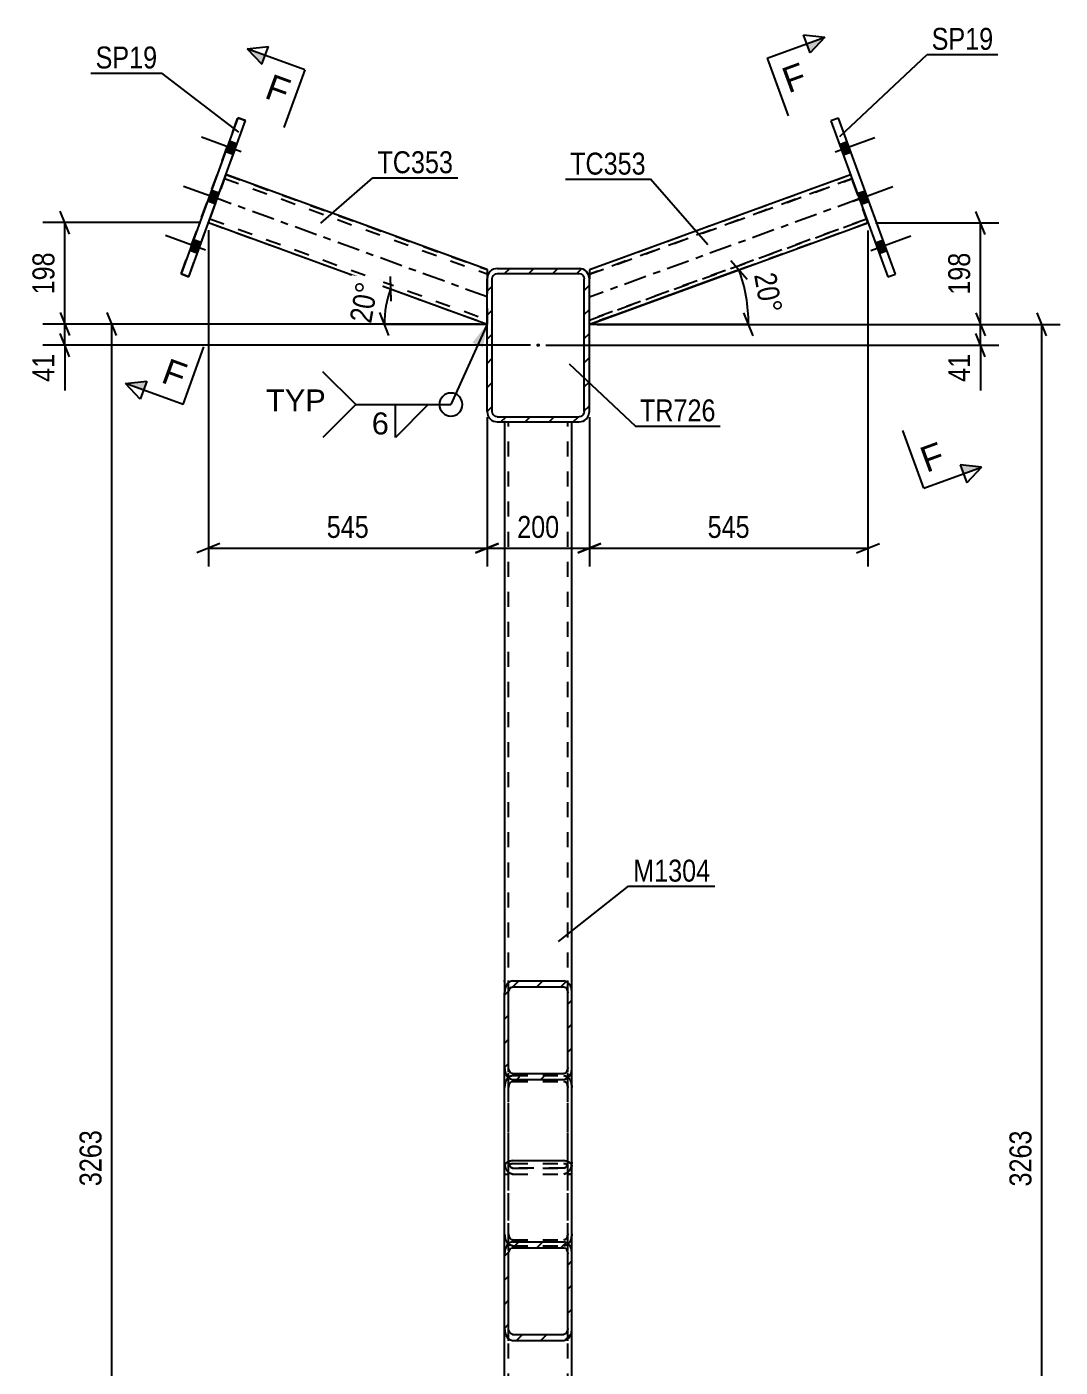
# Model space of a CAD drawing. Header units: millimetres. Extents: x 0 to 841, y 0 to 594.
# Drawn here: x 324 to 458.8, y 169.5 to 344.3 of the extents above; entities that cross this region are included whole.
import ezdxf

# ---------------------------------------------------------------- set-up
doc = ezdxf.new("R2010")
doc.units = ezdxf.units.MM
doc.linetypes.add('DXK_LINE_DOT2', pattern=[3.9198, 1.9599, -1.9599])
doc.linetypes.add('DXK_LINE_DOT3', pattern=[5.9187, 2.979, -0.9799, 0.9799, -0.9799])
doc.styles.add('Arial', font='ARIAL.TTF', dxfattribs={"height": 0.2})
doc.styles.add('Arial Narrow', font='ARIALN.TTF', dxfattribs={"height": 0.2})

# ---------------------------------------------------------------- blocks, each defined once
blk = doc.blocks.new('Part-570387635-3600 - 3584')
at = {"linetype": 'Continuous'}
h = blk.add_hatch(dxfattribs=at)
h.set_pattern_fill('', scale=0.7, style=0, pattern_type=0)
h.set_pattern_definition([(45, (384.0365, 294.1038), (-1.57154, 1.57154), [])])
h.paths.add_polyline_path([(384.04, 311.44), (384.04, 294.1), (384.14, 293.59), (384.43, 293.16), (384.86, 292.87), (385.37, 292.77), (396.04, 292.77), (396.55, 292.87), (396.98, 293.16), (397.27, 293.59), (397.37, 294.1), (397.37, 311.44), (397.27, 311.95), (396.98, 312.38), (396.55, 312.67), (396.04, 312.77), (385.37, 312.77), (384.86, 312.67), (384.43, 312.38), (384.14, 311.95)])
h.paths.add_polyline_path([(384.9, 311.91), (385.11, 312.05), (385.37, 312.1), (396.04, 312.1), (396.29, 312.05), (396.51, 311.91), (396.65, 311.69), (396.7, 311.44), (396.7, 294.1), (396.65, 293.85), (396.51, 293.63), (396.29, 293.49), (396.04, 293.44), (385.37, 293.44), (385.11, 293.49), (384.9, 293.63), (384.75, 293.85), (384.7, 294.1), (384.7, 311.44), (384.75, 311.69)])
blk.add_hatch(color=30, dxfattribs=at).paths.add_polyline_path([(390.7, 302.67, -1), (390.7, 302.87, -1)])
at = {"color": 2, "linetype": 'Continuous'}
for p, q in [((384.14, 311.95), (384.04, 311.44)), ((384.04, 294.1), (384.04, 311.44)), ((384.7, 311.44), (384.75, 311.69)), ((384.7, 294.1), (384.7, 311.44)), ((385.37, 312.77), (384.86, 312.67)), ((385.11, 312.05), (385.37, 312.1)), ((385.37, 312.77), (396.04, 312.77)), ((385.37, 312.1), (396.04, 312.1)), ((396.55, 312.67), (396.04, 312.77)), ((396.04, 312.1), (396.29, 312.05)), ((396.65, 311.69), (396.7, 311.44)), ((396.7, 294.1), (396.7, 311.44)), ((397.37, 311.44), (397.27, 311.95)), ((397.37, 294.1), (397.37, 311.44)), ((384.04, 294.1), (384.14, 293.59)), ((384.75, 293.85), (384.7, 294.1)), ((396.7, 294.1), (396.65, 293.85)), ((397.27, 293.59), (397.37, 294.1)), ((384.86, 292.87), (385.37, 292.77)), ((385.37, 293.44), (385.11, 293.49)), ((385.37, 293.44), (396.04, 293.44)), ((385.37, 292.77), (396.04, 292.77)), ((396.29, 293.49), (396.04, 293.44)), ((396.04, 292.77), (396.55, 292.87))]:
    blk.add_line(p, q, dxfattribs=at)
at = {"color": 7, "linetype": 'DXK_LINE_DOT3'}
blk.add_line((390.7, 302.77), (390.7, 302.77), dxfattribs=at)
at = {"color": 30, "linetype": 'DXK_LINE_DOT3'}
blk.add_line((390.7, 302.77), (390.7, 302.77), dxfattribs=at)
at = {"color": 30, "linetype": 'Continuous'}
blk.add_circle((390.7, 302.77), 0.1, dxfattribs=at)
at = {"color": 2, "linetype": 'Continuous'}
for centre, radius, start, end in [((385.37, 311.44), 1.33, 112.5, 157.5), ((385.37, 311.44), 0.667, 112.5, 157.5), ((396.04, 311.44), 0.667, 22.5, 67.5), ((396.04, 311.44), 1.33, 22.5, 67.5), ((385.37, 294.1), 0.667, 202.5, 247.5), ((396.04, 294.1), 0.667, 292.5, 337.5), ((385.37, 294.1), 1.33, 202.5, 247.5), ((396.04, 294.1), 1.33, 292.5, 337.5)]:
    blk.add_arc(centre, radius, start, end, dxfattribs=at)
blk = doc.blocks.new('Part-570387635-3606 - 3584')
at = {"linetype": 'Continuous'}
h = blk.add_hatch(dxfattribs=at)
h.set_pattern_fill('', scale=0.7, style=0, pattern_type=0)
h.set_pattern_definition([(45, (386.3031, 208.5841), (-1.57154, 1.57154), [])])
h.paths.add_polyline_path([(386.3, 218.32), (386.3, 208.58), (386.38, 207.99), (386.62, 207.48), (386.96, 207.15), (387.37, 207.03), (394.04, 207.03), (394.44, 207.15), (394.79, 207.48), (395.02, 207.99), (395.1, 208.58), (395.1, 218.32), (395.02, 218.91), (394.79, 219.42), (394.44, 219.75), (394.04, 219.87), (387.37, 219.87), (386.96, 219.75), (386.62, 219.42), (386.38, 218.91)])
h.paths.add_polyline_path([(386.99, 218.87), (387.17, 219.03), (387.37, 219.09), (394.04, 219.09), (394.24, 219.03), (394.41, 218.87), (394.53, 218.61), (394.57, 218.32), (394.57, 208.58), (394.53, 208.29), (394.41, 208.03), (394.24, 207.86), (394.04, 207.81), (387.37, 207.81), (387.17, 207.86), (386.99, 208.03), (386.88, 208.29), (386.84, 208.58), (386.84, 218.32), (386.88, 218.61)])
at = {"color": 2, "linetype": 'Continuous'}
for p, q in [((386.38, 218.91), (386.3, 218.32)), ((386.84, 218.32), (386.88, 218.61)), ((387.37, 219.87), (386.96, 219.75)), ((387.17, 219.03), (387.37, 219.09)), ((387.37, 219.87), (394.04, 219.87)), ((387.37, 219.09), (394.04, 219.09)), ((394.44, 219.75), (394.04, 219.87)), ((394.04, 219.09), (394.24, 219.03)), ((394.53, 218.61), (394.57, 218.32)), ((395.1, 218.32), (395.02, 218.91)), ((386.3, 208.58), (386.3, 218.32)), ((386.84, 208.58), (386.84, 218.32)), ((394.57, 208.58), (394.57, 218.32)), ((395.1, 208.58), (395.1, 218.32)), ((386.3, 196.25), (386.3, 208.58)), ((386.3, 208.58), (386.38, 207.99)), ((386.88, 208.29), (386.84, 208.58)), ((394.57, 208.58), (394.53, 208.29)), ((395.02, 207.99), (395.1, 208.58)), ((395.1, 196.25), (395.1, 208.58)), ((386.96, 207.15), (387.37, 207.03)), ((387.37, 207.81), (387.17, 207.86)), ((387.37, 207.81), (394.04, 207.81)), ((387.37, 207.03), (394.04, 207.03)), ((394.24, 207.86), (394.04, 207.81)), ((394.04, 207.03), (394.44, 207.15)), ((386.36, 195.86), (386.3, 196.25)), ((395.1, 196.25), (395.05, 195.86))]:
    blk.add_line(p, q, dxfattribs=at)
at = {"color": 7, "linetype": 'DXK_LINE_DOT2'}
for p, q in [((386.3, 208.58), (386.3, 218.32)), ((386.84, 196.25), (386.84, 218.32)), ((394.57, 196.25), (394.57, 218.32)), ((395.1, 208.58), (395.1, 218.32)), ((386.3, 205.98), (386.38, 206.58)), ((386.88, 206.28), (386.84, 205.98)), ((386.96, 207.42), (387.37, 207.54)), ((387.37, 206.76), (387.17, 206.7)), ((387.37, 207.54), (394.04, 207.54)), ((387.37, 206.76), (394.04, 206.76)), ((394.04, 207.54), (394.44, 207.42)), ((394.24, 206.7), (394.04, 206.76)), ((394.57, 205.98), (394.53, 206.28)), ((395.02, 206.58), (395.1, 205.98)), ((386.38, 195.65), (386.36, 195.86)), ((386.84, 196.25), (386.88, 195.95)), ((394.53, 195.95), (394.57, 196.25)), ((395.05, 195.86), (395.02, 195.65)), ((387.37, 194.69), (386.96, 194.81)), ((387.17, 195.53), (387.37, 195.47)), ((387.37, 195.47), (394.04, 195.47)), ((387.37, 194.69), (394.04, 194.69)), ((394.04, 195.47), (394.24, 195.53)), ((394.44, 194.81), (394.04, 194.69))]:
    blk.add_line(p, q, dxfattribs=at)
at = {"color": 2, "linetype": 'Continuous'}
for centre, radius, start, end in [((387.76, 218.59), 1.42, 124.4665, 166.7051), ((387.57, 218.45), 0.709, 124.4665, 166.7051), ((393.84, 218.45), 0.709, 13.2949, 55.5335), ((393.64, 218.59), 1.42, 13.2949, 55.5335), ((387.76, 208.31), 1.42, 193.2949, 235.5335), ((387.57, 208.45), 0.709, 193.2949, 235.5335), ((393.84, 208.45), 0.709, 304.4665, 346.7051), ((393.64, 208.31), 1.42, 304.4665, 346.7051)]:
    blk.add_arc(centre, radius, start, end, dxfattribs=at)
at = {"color": 7, "linetype": 'DXK_LINE_DOT2'}
for centre, radius, start, end in [((387.76, 206.25), 1.42, 124.4664, 166.7051), ((387.57, 206.12), 0.709, 124.4664, 166.7051), ((393.84, 206.12), 0.709, 13.2949, 55.5336), ((393.64, 206.25), 1.42, 13.2949, 55.5336), ((387.57, 196.12), 0.709, 193.2949, 235.5336), ((393.84, 196.12), 0.709, 304.4664, 346.7051), ((387.76, 195.98), 1.42, 193.2949, 235.5336), ((393.64, 195.98), 1.42, 304.4664, 346.7051)]:
    blk.add_arc(centre, radius, start, end, dxfattribs=at)
blk = doc.blocks.new('Part-570387635-3659 - 3584')
at = {"color": 2, "linetype": 'Continuous'}
for p, q in [((431.42, 324.97), (397.37, 312.58)), ((397.37, 305.48), (433.7, 318.71)), ((397.37, 312.58), (397.37, 311.44)), ((397.37, 312.58), (397.37, 312.58))]:
    blk.add_line(p, q, dxfattribs=at)
at = {"color": 7, "linetype": 'DXK_LINE_DOT2'}
for p, q in [((431.42, 324.97), (397.37, 312.58)), ((397.37, 312.01), (431.61, 324.47)), ((431.61, 324.47), (397.37, 312.01)), ((433.7, 318.71), (431.42, 324.97)), ((397.37, 306.05), (433.52, 319.21)), ((433.52, 319.21), (397.37, 306.05)), ((433.7, 318.71), (397.37, 305.48)), ((397.37, 312.58), (397.37, 312.25)), ((397.37, 312.01), (397.37, 312.01)), ((397.37, 305.48), (397.37, 311.44)), ((397.37, 306.05), (397.37, 306.05)), ((397.37, 305.48), (397.37, 305.48))]:
    blk.add_line(p, q, dxfattribs=at)
at = {"color": 7, "linetype": 'DXK_LINE_DOT3'}
blk.add_line((432.56, 321.84), (397.37, 309.03), dxfattribs=at)
blk = doc.blocks.new('Part-570387635-3605 - 3584')
at = {"color": 2, "linetype": 'Continuous'}
for p, q in [((386.3, 292.77), (386.3, 218.32)), ((395.1, 218.32), (395.1, 292.77)), ((386.3, 195.66), (386.3, 196.25)), ((395.1, 195.66), (395.1, 196.25)), ((386.3, 100.1), (386.3, 174.56)), ((395.1, 100.1), (395.1, 174.56))]:
    blk.add_line(p, q, dxfattribs=at)
at = {"color": 7, "linetype": 'DXK_LINE_DOT2'}
for p, q in [((386.3, 292.77), (395.1, 292.77)), ((386.38, 292.77), (386.3, 292.77)), ((386.84, 100.1), (386.84, 292.77)), ((394.57, 100.1), (394.57, 292.77)), ((386.3, 196.25), (386.3, 218.32)), ((395.1, 196.25), (395.1, 218.32)), ((386.3, 174.56), (386.3, 195.66)), ((395.1, 174.56), (395.1, 195.66)), ((386.3, 100.1), (386.3, 100.1)), ((386.3, 100.1), (395.1, 100.1)), ((395.1, 100.1), (386.3, 100.1)), ((386.3, 100.1), (386.3, 100.1)), ((386.84, 100.1), (386.84, 100.1)), ((394.57, 100.1), (394.57, 100.1)), ((395.1, 100.1), (395.1, 100.1)), ((395.1, 100.1), (395.1, 100.1))]:
    blk.add_line(p, q, dxfattribs=at)
blk = doc.blocks.new('Part-570387635-3613 - 3584')
at = {"color": 7, "linetype": 'DXK_LINE_DOT2'}
for p, q in [((386.3, 196.25), (386.3, 219.93)), ((386.84, 196.25), (386.84, 219.93)), ((394.57, 196.25), (394.57, 219.93)), ((395.1, 196.25), (395.1, 219.93)), ((386.38, 206.58), (386.3, 205.98)), ((386.84, 205.98), (386.88, 206.28)), ((387.17, 207.48), (386.96, 207.42)), ((387.37, 207.54), (387.17, 207.48)), ((387.17, 206.7), (387.37, 206.76)), ((387.37, 207.54), (394.04, 207.54)), ((387.37, 206.76), (394.04, 206.76)), ((394.41, 207.43), (394.04, 207.54)), ((394.04, 206.76), (394.24, 206.7)), ((394.44, 207.42), (394.41, 207.43)), ((394.53, 206.28), (394.57, 205.98)), ((395.1, 205.98), (395.02, 206.58)), ((386.3, 196.25), (386.38, 195.65)), ((386.88, 195.95), (386.84, 196.25)), ((394.57, 196.25), (394.53, 195.95)), ((395.02, 195.65), (395.1, 196.25)), ((386.96, 194.81), (387.17, 194.75)), ((387.37, 195.47), (387.17, 195.53)), ((387.17, 194.75), (387.37, 194.69)), ((394.04, 195.47), (387.37, 195.47)), ((387.37, 194.69), (394.04, 194.69)), ((394.24, 195.53), (394.04, 195.47)), ((394.04, 194.69), (394.41, 194.8)), ((394.41, 194.8), (394.44, 194.81))]:
    blk.add_line(p, q, dxfattribs=at)
for centre, radius, start, end in [((387.76, 206.25), 1.42, 124.4664, 166.7051), ((387.57, 206.12), 0.709, 124.4664, 166.7051), ((393.84, 206.12), 0.709, 13.2949, 55.5336), ((393.64, 206.25), 1.42, 13.2949, 55.5336), ((387.57, 196.12), 0.709, 193.2949, 235.5336), ((393.84, 196.12), 0.709, 304.4664, 346.7051), ((387.76, 195.98), 1.42, 193.2949, 235.5336), ((393.64, 195.98), 1.42, 304.4664, 346.7051)]:
    blk.add_arc(centre, radius, start, end, dxfattribs=at)
blk = doc.blocks.new('Part-570387635-3614 - 3584')
at = {"color": 7, "linetype": 'DXK_LINE_DOT2'}
for p, q in [((386.38, 195.96), (386.3, 195.66)), ((386.62, 196.21), (386.38, 195.96)), ((386.96, 196.38), (386.62, 196.21)), ((386.84, 195.66), (386.88, 195.81)), ((386.88, 195.81), (386.99, 195.93)), ((387.37, 196.44), (386.96, 196.38)), ((386.99, 195.93), (387.17, 196.02)), ((387.17, 196.02), (387.37, 196.05)), ((387.37, 196.44), (394.04, 196.44)), ((387.37, 196.05), (394.04, 196.05)), ((394.44, 196.38), (394.04, 196.44)), ((394.04, 196.05), (394.24, 196.02)), ((394.24, 196.02), (394.41, 195.93)), ((394.41, 195.93), (394.53, 195.81)), ((394.79, 196.21), (394.44, 196.38)), ((394.53, 195.81), (394.57, 195.66)), ((395.02, 195.96), (394.79, 196.21)), ((395.1, 195.66), (395.02, 195.96)), ((386.3, 172.95), (386.3, 195.66)), ((386.3, 194.69), (386.84, 194.69)), ((386.84, 172.95), (386.84, 195.66)), ((394.57, 172.95), (394.57, 195.66)), ((395.1, 194.69), (394.57, 194.69)), ((395.1, 172.95), (395.1, 195.66)), ((386.3, 186.89), (386.38, 186.3)), ((386.88, 186.6), (386.84, 186.89)), ((386.96, 185.45), (387.17, 185.4)), ((387.37, 186.11), (387.17, 186.17)), ((387.17, 185.4), (387.37, 185.34)), ((387.37, 186.11), (394.04, 186.11)), ((387.37, 185.34), (394.04, 185.34)), ((394.24, 186.17), (394.04, 186.11)), ((394.04, 185.34), (394.41, 185.45)), ((394.41, 185.45), (394.44, 185.45)), ((394.57, 186.89), (394.53, 186.6)), ((395.02, 186.3), (395.1, 186.89))]:
    blk.add_line(p, q, dxfattribs=at)
for centre, radius, start, end in [((387.76, 186.62), 1.42, 193.2949, 235.5336), ((387.57, 186.76), 0.709, 193.2949, 235.5336), ((393.84, 186.76), 0.709, 304.4664, 346.7051), ((393.64, 186.62), 1.42, 304.4664, 346.7051)]:
    blk.add_arc(centre, radius, start, end, dxfattribs=at)
blk = doc.blocks.new('Bolt-570387635-3615 - 3584')
at = {"linetype": 'Continuous'}
for points in [[(429.98, 328.95), (430.48, 327.57), (431.48, 327.94), (430.98, 329.32)], [(429.98, 328.95), (430.48, 327.57), (431.48, 327.94), (430.98, 329.32)], [(429.98, 328.95), (430.48, 327.57), (431.48, 327.94), (430.98, 329.32)], [(432.31, 322.53), (432.81, 321.15), (433.82, 321.52), (433.32, 322.9)], [(432.31, 322.53), (432.81, 321.15), (433.82, 321.52), (433.32, 322.9)], [(434.65, 316.11), (435.15, 314.73), (436.15, 315.1), (435.65, 316.47)], [(434.65, 316.11), (435.15, 314.73), (436.15, 315.1), (435.65, 316.47)], [(434.65, 316.11), (435.15, 314.73), (436.15, 315.1), (435.65, 316.47)]]:
    blk.add_hatch(color=1, dxfattribs=at).paths.add_polyline_path(points)
at = {"color": 1, "linetype": 'Continuous'}
for p, q in [((429.41, 327.97), (434.61, 329.86)), ((429.41, 327.97), (434.61, 329.86)), ((429.41, 327.97), (434.61, 329.86)), ((429.98, 328.95), (430.98, 329.32)), ((429.98, 328.95), (430.98, 329.32)), ((429.98, 328.95), (430.98, 329.32)), ((430.48, 327.57), (431.48, 327.94)), ((430.48, 327.57), (431.48, 327.94)), ((430.48, 327.57), (431.48, 327.94)), ((431.75, 321.54), (436.95, 323.44)), ((431.75, 321.54), (436.95, 323.44)), ((432.31, 322.53), (433.32, 322.9)), ((432.31, 322.53), (433.32, 322.9)), ((432.81, 321.15), (433.82, 321.52)), ((432.81, 321.15), (433.82, 321.52)), ((434.09, 315.12), (439.29, 317.02)), ((434.09, 315.12), (439.29, 317.02)), ((434.09, 315.12), (439.29, 317.02)), ((434.65, 316.11), (435.65, 316.47)), ((434.65, 316.11), (435.65, 316.47)), ((434.65, 316.11), (435.65, 316.47)), ((435.15, 314.73), (436.15, 315.1)), ((435.15, 314.73), (436.15, 315.1)), ((435.15, 314.73), (436.15, 315.1))]:
    blk.add_line(p, q, dxfattribs=at)
blk = doc.blocks.new('Bolt-570387635-3618 - 3584')
at = {"linetype": 'Continuous'}
for points in [[(350.93, 327.61), (351.43, 328.99), (350.43, 329.35), (349.93, 327.98)], [(350.93, 327.61), (351.43, 328.99), (350.43, 329.35), (349.93, 327.98)], [(350.93, 327.61), (351.43, 328.99), (350.43, 329.35), (349.93, 327.98)], [(348.59, 321.19), (349.09, 322.57), (348.09, 322.93), (347.59, 321.56)], [(348.59, 321.19), (349.09, 322.57), (348.09, 322.93), (347.59, 321.56)], [(346.25, 314.77), (346.76, 316.15), (345.75, 316.51), (345.25, 315.13)], [(346.25, 314.77), (346.76, 316.15), (345.75, 316.51), (345.25, 315.13)], [(346.25, 314.77), (346.76, 316.15), (345.75, 316.51), (345.25, 315.13)]]:
    blk.add_hatch(color=1, dxfattribs=at).paths.add_polyline_path(points)
at = {"color": 1, "linetype": 'Continuous'}
for p, q in [((351.99, 328), (346.79, 329.9)), ((351.99, 328), (346.79, 329.9)), ((351.99, 328), (346.79, 329.9)), ((351.43, 328.99), (350.43, 329.35)), ((351.43, 328.99), (350.43, 329.35)), ((351.43, 328.99), (350.43, 329.35)), ((350.93, 327.61), (349.93, 327.98)), ((350.93, 327.61), (349.93, 327.98)), ((350.93, 327.61), (349.93, 327.98)), ((349.66, 321.58), (344.46, 323.48)), ((349.66, 321.58), (344.46, 323.48)), ((349.09, 322.57), (348.09, 322.93)), ((349.09, 322.57), (348.09, 322.93)), ((348.59, 321.19), (347.59, 321.56)), ((348.59, 321.19), (347.59, 321.56)), ((347.32, 315.16), (342.12, 317.05)), ((347.32, 315.16), (342.12, 317.05)), ((347.32, 315.16), (342.12, 317.05)), ((346.76, 316.15), (345.75, 316.51)), ((346.76, 316.15), (345.75, 316.51)), ((346.76, 316.15), (345.75, 316.51)), ((346.25, 314.77), (345.25, 315.13)), ((346.25, 314.77), (345.25, 315.13)), ((346.25, 314.77), (345.25, 315.13))]:
    blk.add_line(p, q, dxfattribs=at)
blk = doc.blocks.new('Part-570387635-3694 - 3584')
at = {"color": 7, "linetype": 'DXK_LINE_DOT2'}
for p, q in [((349.98, 325.01), (347.7, 318.75)), ((349.8, 324.51), (384.04, 312.05)), ((349.8, 324.51), (384.04, 312.05)), ((349.98, 325.01), (384.04, 312.62)), ((347.7, 318.75), (384.04, 305.52)), ((347.88, 319.25), (384.04, 306.09)), ((347.88, 319.25), (384.04, 306.09)), ((384.04, 312.62), (384.04, 312.28)), ((384.04, 312.05), (384.04, 312.05)), ((384.04, 311.48), (384.04, 305.52)), ((384.04, 306.09), (384.04, 306.09)), ((384.04, 305.52), (384.04, 305.52))]:
    blk.add_line(p, q, dxfattribs=at)
at = {"color": 2, "linetype": 'Continuous'}
for p, q in [((384.04, 312.62), (349.98, 325.01)), ((347.7, 318.75), (384.04, 305.52)), ((384.04, 312.62), (384.04, 312.62)), ((384.04, 312.62), (384.04, 311.48)), ((384.04, 311.48), (384.04, 311.44))]:
    blk.add_line(p, q, dxfattribs=at)
at = {"color": 7, "linetype": 'DXK_LINE_DOT3'}
blk.add_line((384.04, 309.07), (348.84, 321.88), dxfattribs=at)
blk = doc.blocks.new('Part-570387635-3634 - 3584')
at = {"color": 2, "linetype": 'Continuous'}
for p, q in [((429.86, 332.39), (428.86, 332.02)), ((437.27, 312.03), (429.86, 332.39)), ((428.86, 332.02), (436.27, 311.66)), ((436.27, 311.66), (437.27, 312.03))]:
    blk.add_line(p, q, dxfattribs=at)
at = {"color": 7, "linetype": 'DXK_LINE_DOT2'}
for p, q in [((429.86, 332.39), (428.86, 332.02)), ((436.27, 311.66), (437.27, 312.03))]:
    blk.add_line(p, q, dxfattribs=at)
blk = doc.blocks.new('Part-570387635-3649 - 3584')
at = {"color": 2, "linetype": 'Continuous'}
for p, q in [((351.54, 332.42), (344.13, 312.06)), ((352.55, 332.06), (351.54, 332.42)), ((351.54, 332.42), (351.54, 332.42)), ((345.14, 311.7), (352.55, 332.06)), ((352.55, 332.06), (352.55, 332.06)), ((344.13, 312.06), (345.14, 311.7)), ((344.13, 312.06), (344.13, 312.06)), ((345.14, 311.7), (345.14, 311.7))]:
    blk.add_line(p, q, dxfattribs=at)
at = {"color": 7, "linetype": 'DXK_LINE_DOT2'}
for p, q in [((344.13, 312.06), (351.54, 332.42)), ((351.54, 332.42), (352.55, 332.06)), ((345.14, 311.7), (352.55, 332.06)), ((345.14, 311.7), (344.13, 312.06))]:
    blk.add_line(p, q, dxfattribs=at)
blk = doc.blocks.new('Part-570387635-3684 - 3584')
at = {"linetype": 'Continuous'}
h = blk.add_hatch(dxfattribs=at)
h.set_pattern_fill('', scale=0.7, style=0, pattern_type=0)
h.set_pattern_definition([(45, (386.3031, 174.56), (-1.57154, 1.57154), [])])
h.paths.add_polyline_path([(386.3, 184.29), (386.3, 174.56), (386.38, 173.96), (386.62, 173.46), (386.96, 173.12), (387.37, 173), (394.04, 173), (394.44, 173.12), (394.79, 173.46), (395.02, 173.96), (395.1, 174.56), (395.1, 184.29), (395.02, 184.89), (394.79, 185.39), (394.44, 185.73), (394.04, 185.85), (387.37, 185.85), (386.96, 185.73), (386.62, 185.39), (386.38, 184.89)])
h.paths.add_polyline_path([(386.99, 184.84), (387.17, 185.01), (387.37, 185.07), (394.04, 185.07), (394.24, 185.01), (394.41, 184.84), (394.53, 184.59), (394.57, 184.29), (394.57, 174.56), (394.53, 174.26), (394.41, 174.01), (394.24, 173.84), (394.04, 173.78), (387.37, 173.78), (387.17, 173.84), (386.99, 174.01), (386.88, 174.26), (386.84, 174.56), (386.84, 184.29), (386.88, 184.59)])
at = {"color": 2, "linetype": 'Continuous'}
for p, q in [((386.3, 195.66), (386.38, 195.96)), ((386.38, 195.96), (386.62, 196.21)), ((386.62, 196.21), (386.96, 196.38)), ((386.96, 196.38), (387.37, 196.44)), ((387.37, 196.44), (394.04, 196.44)), ((394.04, 196.44), (394.44, 196.38)), ((394.44, 196.38), (394.79, 196.21)), ((394.79, 196.21), (395.02, 195.96)), ((395.02, 195.96), (395.1, 195.66)), ((386.3, 184.29), (386.3, 195.66)), ((395.1, 184.29), (395.1, 195.66)), ((387.37, 185.85), (386.96, 185.73)), ((387.37, 185.85), (394.04, 185.85)), ((394.44, 185.73), (394.04, 185.85)), ((386.38, 184.89), (386.3, 184.29)), ((386.3, 174.56), (386.3, 184.29)), ((386.84, 184.29), (386.88, 184.59)), ((386.84, 174.56), (386.84, 184.29)), ((387.17, 185.01), (387.37, 185.07)), ((387.37, 185.07), (394.04, 185.07)), ((394.04, 185.07), (394.24, 185.01)), ((394.53, 184.59), (394.57, 184.29)), ((394.57, 174.56), (394.57, 184.29)), ((395.1, 184.29), (395.02, 184.89)), ((395.1, 174.56), (395.1, 184.29)), ((386.3, 174.56), (386.38, 173.96)), ((386.88, 174.26), (386.84, 174.56)), ((386.96, 173.12), (387.37, 173)), ((387.37, 173.78), (387.17, 173.84)), ((387.37, 173.78), (394.04, 173.78)), ((394.24, 173.84), (394.04, 173.78)), ((394.04, 173), (394.44, 173.12)), ((394.57, 174.56), (394.53, 174.26)), ((395.02, 173.96), (395.1, 174.56)), ((387.37, 173), (394.04, 173))]:
    blk.add_line(p, q, dxfattribs=at)
at = {"color": 7, "linetype": 'DXK_LINE_DOT2'}
for p, q in [((386.88, 195.81), (386.84, 195.66)), ((386.99, 195.93), (386.88, 195.81)), ((387.17, 196.02), (386.99, 195.93)), ((387.37, 196.05), (387.17, 196.02)), ((387.37, 196.05), (394.04, 196.05)), ((394.24, 196.02), (394.04, 196.05)), ((394.41, 195.93), (394.24, 196.02)), ((394.53, 195.81), (394.41, 195.93)), ((394.57, 195.66), (394.53, 195.81)), ((386.3, 194.69), (386.84, 194.69)), ((386.84, 174.56), (386.84, 195.66)), ((394.57, 174.56), (394.57, 195.66)), ((394.57, 194.69), (395.1, 194.69)), ((386.38, 186.3), (386.3, 186.89)), ((386.84, 186.89), (386.88, 186.6)), ((387.37, 185.34), (386.96, 185.45)), ((387.17, 186.17), (387.37, 186.11)), ((387.37, 186.11), (394.04, 186.11)), ((387.37, 185.34), (394.04, 185.34)), ((394.04, 186.11), (394.24, 186.17)), ((394.44, 185.45), (394.04, 185.34)), ((394.53, 186.6), (394.57, 186.89)), ((395.1, 186.89), (395.02, 186.3)), ((386.3, 174.56), (386.3, 184.29)), ((395.1, 174.56), (395.1, 184.29))]:
    blk.add_line(p, q, dxfattribs=at)
for centre, radius, start, end in [((387.76, 186.62), 1.42, 193.2949, 235.5336), ((387.57, 186.76), 0.709, 193.2949, 235.5336), ((393.84, 186.76), 0.709, 304.4664, 346.7051), ((393.64, 186.62), 1.42, 304.4664, 346.7051)]:
    blk.add_arc(centre, radius, start, end, dxfattribs=at)
at = {"color": 2, "linetype": 'Continuous'}
for centre, radius, start, end in [((387.76, 184.56), 1.42, 124.4664, 166.705), ((393.64, 184.56), 1.42, 13.295, 55.5336), ((387.57, 184.43), 0.709, 124.4664, 166.705), ((393.84, 184.43), 0.709, 13.295, 55.5336), ((387.76, 174.29), 1.42, 193.295, 235.5336), ((387.57, 174.43), 0.709, 193.295, 235.5336), ((393.84, 174.43), 0.709, 304.4664, 346.705), ((393.64, 174.29), 1.42, 304.4664, 346.705)]:
    blk.add_arc(centre, radius, start, end, dxfattribs=at)
blk = doc.blocks.new('StraightDimension-570387635-3782 - 3584')
at = {"color": 7, "linetype": 'Continuous'}
for p, q in [((447.77, 306.98), (448.97, 303.98)), ((398.37, 305.48), (450.77, 305.48)), ((448.97, 301.27), (447.77, 304.27)), ((448.37, 302.77), (448.37, 305.48)), ((391.7, 302.77), (450.77, 302.77))]:
    blk.add_line(p, q, dxfattribs=at)
at = {"color": 0}
blk.add_wipeout([(447.62, 302.25), (443.42, 302.25), (443.42, 297.39), (447.62, 297.39)], dxfattribs=at)
at = {"color": 7, "linetype": 'Continuous'}
blk.add_line((448.37, 302.77), (448.37, 296.86), dxfattribs=at)
blk.add_line((448.37, 302.77), (448.37, 296.86), dxfattribs=at)
at = {"color": 3, "style": 'Arial Narrow'}
blk.add_text('41', height=2.863, rotation=90.0002, dxfattribs=at).set_placement((447.02, 297.99))
blk = doc.blocks.new('StraightDimension-570387635-3724 - 3584')
at = {"color": 7, "linetype": 'Continuous'}
for p, q in [((433.7, 317.71), (433.7, 273.89)), ((397.37, 293.37), (397.37, 273.89)), ((398.87, 276.89), (395.87, 275.69)), ((397.37, 276.29), (433.7, 276.29)), ((432.2, 275.69), (435.2, 276.89))]:
    blk.add_line(p, q, dxfattribs=at)
at = {"color": 0}
blk.add_wipeout([(418.88, 277.04), (418.88, 281.24), (412.19, 281.24), (412.19, 277.04)], dxfattribs=at)
at = {"color": 3, "style": 'Arial Narrow'}
blk.add_text('545', height=2.863, dxfattribs=at).set_placement((412.79, 277.64))
blk = doc.blocks.new('AngleDimension-570387635-3743 - 3584')
at = {"color": 7, "linetype": 'Continuous'}
for p, q in [((415.8, 313.79), (417.96, 311.38)), ((416.88, 312.59), (397.37, 305.48)), ((418.73, 303.98), (417.53, 306.98)), ((418.13, 305.48), (397.37, 305.48)), ((398.37, 305.48), (418.13, 305.48))]:
    blk.add_line(p, q, dxfattribs=at)
blk.add_arc((397.37, 305.48), 20.76, 0, 19.9999, dxfattribs=at)
at = {"color": 0}
blk.add_wipeout([(419.26, 306.07), (423.4, 306.79), (422.28, 313.16), (418.14, 312.43)], dxfattribs=at)
at = {"color": 3, "style": 'Arial Narrow'}
blk.add_text('20°', height=2.863, rotation=-80.0021, dxfattribs=at).set_placement((418.84, 311.94))
blk = doc.blocks.new('StraightDimension-570387635-3704 - 3584')
at = {"color": 7, "linetype": 'Continuous'}
for p, q in [((347.7, 317.75), (347.7, 273.89)), ((384.04, 293.37), (384.04, 273.89)), ((349.2, 276.89), (346.2, 275.69)), ((347.7, 276.29), (384.04, 276.29)), ((382.54, 275.69), (385.54, 276.89))]:
    blk.add_line(p, q, dxfattribs=at)
at = {"color": 0}
blk.add_wipeout([(369.21, 277.04), (369.21, 281.24), (362.53, 281.24), (362.53, 277.04)], dxfattribs=at)
at = {"color": 3, "style": 'Arial Narrow'}
blk.add_text('545', height=2.863, dxfattribs=at).set_placement((363.13, 277.64))
blk = doc.blocks.new('StraightDimension-570387635-3836 - 3584')
at = {"color": 7, "linetype": 'Continuous'}
for p, q in [((328.37, 307.02), (329.57, 304.02)), ((383.04, 305.52), (326.12, 305.52)), ((329.57, 301.27), (328.37, 304.27)), ((328.97, 302.77), (328.97, 305.52)), ((389.7, 302.77), (326.12, 302.77))]:
    blk.add_line(p, q, dxfattribs=at)
at = {"color": 0}
blk.add_wipeout([(328.22, 302.25), (324.02, 302.25), (324.02, 297.39), (328.22, 297.39)], dxfattribs=at)
at = {"color": 7, "linetype": 'Continuous'}
blk.add_line((328.97, 302.77), (328.97, 296.86), dxfattribs=at)
blk.add_line((328.97, 302.77), (328.97, 296.86), dxfattribs=at)
at = {"color": 3, "style": 'Arial Narrow'}
blk.add_text('41', height=2.863, rotation=90.0002, dxfattribs=at).set_placement((327.62, 297.99))
blk = doc.blocks.new('StraightDimension-570387635-3714 - 3584')
at = {"color": 7, "linetype": 'Continuous'}
for p, q in [((384.04, 293.37), (384.04, 273.89)), ((397.37, 293.37), (397.37, 273.89)), ((385.54, 276.89), (382.54, 275.69)), ((384.04, 276.29), (397.37, 276.29)), ((395.87, 275.69), (398.87, 276.89))]:
    blk.add_line(p, q, dxfattribs=at)
at = {"color": 0}
blk.add_wipeout([(394.05, 277.04), (394.05, 281.24), (387.36, 281.24), (387.36, 277.04)], dxfattribs=at)
at = {"color": 3, "style": 'Arial Narrow'}
blk.add_text('200', height=2.863, dxfattribs=at).set_placement((387.96, 277.64))
blk = doc.blocks.new('StraightDimension-570387635-3848 - 3584')
at = {"color": 7, "linetype": 'Continuous'}
for p, q in [((329.57, 317.25), (328.37, 320.25)), ((346.7, 318.75), (326.12, 318.75)), ((328.97, 305.52), (328.97, 318.75)), ((328.37, 307.02), (329.57, 304.02)), ((383.04, 305.52), (326.12, 305.52))]:
    blk.add_line(p, q, dxfattribs=at)
at = {"color": 0}
blk.add_wipeout([(328.22, 315.48), (324.02, 315.48), (324.02, 308.79), (328.22, 308.79)], dxfattribs=at)
at = {"color": 3, "style": 'Arial Narrow'}
blk.add_text('198', height=2.863, rotation=90.0002, dxfattribs=at).set_placement((327.62, 309.39))
blk = doc.blocks.new('AngleDimension-570387635-3735 - 3584')
at = {"color": 7, "linetype": 'Continuous'}
for p, q in [((371.4, 311.72), (371.5, 308.49)), ((371.45, 310.1), (384.04, 305.52)), ((371.24, 304.02), (370.04, 307.02)), ((383.04, 305.52), (370.64, 305.52)), ((370.64, 305.52), (384.04, 305.52))]:
    blk.add_line(p, q, dxfattribs=at)
blk.add_arc((384.04, 305.52), 13.4, 160.0001, 180, dxfattribs=at)
at = {"color": 0}
blk.add_wipeout([(370.52, 311.19), (366.38, 311.91), (365.26, 305.55), (369.4, 304.82)], dxfattribs=at)
at = {"color": 3, "style": 'Arial Narrow'}
blk.add_text('20°', height=2.863, rotation=80.0021, dxfattribs=at).set_placement((368.91, 305.52))
blk = doc.blocks.new('StraightDimension-570387635-3794 - 3584')
at = {"color": 7, "linetype": 'Continuous'}
for p, q in [((448.97, 317.21), (447.77, 320.21)), ((434.7, 318.71), (450.77, 318.71)), ((448.37, 305.48), (448.37, 318.71)), ((447.77, 306.98), (448.97, 303.98)), ((398.37, 305.48), (450.77, 305.48))]:
    blk.add_line(p, q, dxfattribs=at)
at = {"color": 0}
blk.add_wipeout([(447.62, 315.44), (443.42, 315.44), (443.42, 308.75), (447.62, 308.75)], dxfattribs=at)
at = {"color": 3, "style": 'Arial Narrow'}
blk.add_text('198', height=2.863, rotation=90.0002, dxfattribs=at).set_placement((447.02, 309.35))
blk = doc.blocks.new('StraightDimension-570387635-3825 - 3584')
at = {"color": 7, "linetype": 'Continuous'}
for p, q in [((335.71, 304.02), (334.51, 307.02)), ((383.04, 305.52), (332.26, 305.52)), ((335.11, 88), (335.11, 305.52)), ((334.51, 89.5), (335.71, 86.5)), ((364.24, 88), (332.26, 88))]:
    blk.add_line(p, q, dxfattribs=at)
at = {"color": 0}
blk.add_wipeout([(334.36, 201.02), (330.16, 201.02), (330.16, 192.51), (334.36, 192.51)], dxfattribs=at)
at = {"color": 3, "style": 'Arial Narrow'}
blk.add_text('3263', height=2.863, rotation=90.0002, dxfattribs=at).set_placement((333.76, 193.11))
blk = doc.blocks.new('StraightDimension-570387635-9106 - 3584')
at = {"color": 7, "linetype": 'Continuous'}
for p, q in [((456.96, 303.98), (455.76, 306.98)), ((398.37, 305.48), (458.76, 305.48)), ((456.36, 87.96), (456.36, 305.48)), ((455.76, 89.46), (456.96, 86.46)), ((417.16, 87.96), (458.76, 87.96))]:
    blk.add_line(p, q, dxfattribs=at)
at = {"color": 0}
blk.add_wipeout([(455.61, 200.98), (451.41, 200.98), (451.41, 192.47), (455.61, 192.47)], dxfattribs=at)
at = {"color": 3, "style": 'Arial Narrow'}
blk.add_text('3263', height=2.863, rotation=90.0002, dxfattribs=at).set_placement((455.01, 193.07))
blk = doc.blocks.new('Mark-570387635-3655 - 3584')
at = {"color": 0}
blk.add_wipeout([(404.73, 325.01), (404.73, 328.01), (394.86, 328.01), (394.86, 325.01)], dxfattribs=at)
blk.add_wipeout([(404.73, 325.01), (404.73, 328.01), (394.86, 328.01), (394.86, 325.01)], dxfattribs=at)
at = {"color": 30, "linetype": 'Continuous'}
for p in [(394.26, 324.41), (412.81, 315.87)]:
    blk.add_line(p, (405.33, 324.41), dxfattribs=at)
at = {"color": 3, "style": 'Arial Narrow'}
blk.add_text('TC353', height=2.863, dxfattribs=at).set_placement((394.86, 325.01))
blk = doc.blocks.new('Mark-570387635-3596 - 3584')
at = {"color": 0}
blk.add_wipeout([(413.83, 292.83), (413.83, 295.83), (403.97, 295.83), (403.97, 292.83)], dxfattribs=at)
blk.add_wipeout([(413.83, 292.83), (413.83, 295.83), (403.97, 295.83), (403.97, 292.83)], dxfattribs=at)
at = {"color": 30, "linetype": 'Continuous'}
for p, q in [((394.74, 300.34), (403.37, 292.23)), ((403.37, 292.23), (414.43, 292.23))]:
    blk.add_line(p, q, dxfattribs=at)
at = {"color": 3, "style": 'Arial Narrow'}
blk.add_text('TR726', height=2.863, dxfattribs=at).set_placement((403.97, 292.83))
blk = doc.blocks.new('Mark-570387635-3601 - 3584')
at = {"color": 0}
blk.add_wipeout([(413.14, 232.82), (413.14, 235.82), (403.09, 235.82), (403.09, 232.82)], dxfattribs=at)
blk.add_wipeout([(413.14, 232.82), (413.14, 235.82), (403.09, 235.82), (403.09, 232.82)], dxfattribs=at)
at = {"color": 30, "linetype": 'Continuous'}
for p, q in [((393.33, 225.01), (402.49, 232.22)), ((402.49, 232.22), (413.74, 232.22))]:
    blk.add_line(p, q, dxfattribs=at)
at = {"color": 3, "style": 'Arial Narrow'}
blk.add_text('M1304', height=2.863, dxfattribs=at).set_placement((403.09, 232.82))
blk = doc.blocks.new('Mark-570387635-3630 - 3584')
at = {"color": 0}
blk.add_wipeout([(450.04, 341.28), (450.04, 344.28), (442, 344.28), (442, 341.28)], dxfattribs=at)
blk.add_wipeout([(450.04, 341.28), (450.04, 344.28), (442, 344.28), (442, 341.28)], dxfattribs=at)
at = {"color": 30, "linetype": 'Continuous'}
for p, q in [((430.02, 329.97), (441.4, 340.68)), ((441.4, 340.68), (450.64, 340.68))]:
    blk.add_line(p, q, dxfattribs=at)
at = {"color": 3, "style": 'Arial Narrow'}
blk.add_text('SP19', height=2.863, dxfattribs=at).set_placement((442, 341.28))
blk = doc.blocks.new('Mark-570387635-3645 - 3584')
at = {"color": 0}
blk.add_wipeout([(341.03, 338.85), (341.03, 341.85), (332.99, 341.85), (332.99, 338.85)], dxfattribs=at)
blk.add_wipeout([(341.03, 338.85), (341.03, 341.85), (332.99, 341.85), (332.99, 338.85)], dxfattribs=at)
at = {"color": 30, "linetype": 'Continuous'}
for p in [(332.39, 338.25), (351.67, 330.55)]:
    blk.add_line(p, (341.63, 338.25), dxfattribs=at)
at = {"color": 3, "style": 'Arial Narrow'}
blk.add_text('SP19', height=2.863, dxfattribs=at).set_placement((332.99, 338.85))
blk = doc.blocks.new('SectionMark-570387635-9737 - 3584')
at = {"linetype": 'Continuous'}
for points in [[(355.11, 340.56), (354.68, 339.39), (352.76, 341.41)], [(339.65, 298.08), (339.22, 296.9), (336.87, 297.76)]]:
    blk.add_hatch(color=6, dxfattribs=at).paths.add_polyline_path(points)
at = {"color": 6, "linetype": 'Continuous'}
for p, q in [((352.76, 341.41), (355.54, 341.73)), ((352.76, 341.41), (354.68, 339.39)), ((354.68, 339.39), (355.54, 341.73)), ((336.87, 297.76), (339.65, 298.08)), ((338.79, 295.73), (336.87, 297.76)), ((339.65, 298.08), (338.79, 295.73))]:
    blk.add_line(p, q, dxfattribs=at)
at = {"color": 0, "linetype": 'Continuous'}
for points in [[(357.54, 334.09), (358.74, 337.38), (356.06, 338.35), (354.86, 335.06)], [(344.05, 297.01), (345.24, 300.3), (342.56, 301.27), (341.37, 297.98)]]:
    blk.add_wipeout(points, dxfattribs=at)
at = {"color": 6, "linetype": 'Continuous'}
for p, q in [((360.28, 338.68), (352.76, 341.41)), ((360.28, 338.68), (357.54, 331.16)), ((344.39, 295.02), (347.12, 302.54)), ((344.39, 295.02), (336.87, 297.76))]:
    blk.add_line(p, q, dxfattribs=at)
at = {"color": 3, "linetype": 'Continuous', "style": 'Arial'}
for p in [(354.86, 335.06), (341.37, 297.98)]:
    blk.add_text('F', height=3.34, rotation=-20.002, dxfattribs=at).set_placement(p)
blk = doc.blocks.new('WeldMark-570387635-3913 - 3584')
at = {"linetype": 'Continuous'}
blk.add_hatch(color=30, dxfattribs=at).paths.add_polyline_path([(382.12, 303.09), (384.04, 305.52), (383.49, 302.48)])
at = {"color": 30, "linetype": 'Continuous'}
blk.add_line((384.04, 305.52), (379.32, 295.03), dxfattribs=at)
at = {"color": 3, "linetype": 'Continuous'}
for q in [(362.61, 299.31), (362.61, 290.74)]:
    blk.add_line((366.9, 295.03), q, dxfattribs=at)
for start, end in [(90, 270), (270, 90)]:
    blk.add_arc((379.32, 295.03), 1.5, start, end, dxfattribs=at)
at = {"color": 0}
blk.add_wipeout([(371.42, 290.93), (371.42, 294.33), (368.8, 294.33), (368.8, 290.93)], dxfattribs=at)
at = {"color": 30, "linetype": 'Continuous'}
blk.add_line((366.9, 295.03), (379.32, 295.03), dxfattribs=at)
at = {"color": 3, "linetype": 'Continuous'}
for p, q in [((372.08, 295.03), (376.36, 295.03)), ((376.36, 295.03), (372.08, 290.74)), ((372.08, 290.74), (372.08, 295.03))]:
    blk.add_line(p, q, dxfattribs=at)
at = {"color": 3, "style": 'Arial'}
blk.add_text('6', height=2.87, dxfattribs=at).set_placement((369, 291.13))
at = {"color": 0, "linetype": 'Continuous'}
blk.add_wipeout([(363, 294.13), (363, 297.13), (355.22, 297.13), (355.22, 294.13)], dxfattribs=at)
blk.add_wipeout([(363, 294.13), (363, 297.13), (355.22, 297.13), (355.22, 294.13)], dxfattribs=at)
at = {"color": 3, "linetype": 'Continuous', "style": 'Arial'}
blk.add_text('TYP', height=2.865, dxfattribs=at).set_placement((355.22, 294.13))
blk = doc.blocks.new('SectionMark-570387635-9949 - 3584')
at = {"linetype": 'Continuous'}
for points in [[(426.17, 340.88), (425.74, 342.06), (428.09, 342.91)], [(446.14, 286), (445.71, 287.18), (448.49, 286.86)]]:
    blk.add_hatch(color=6, dxfattribs=at).paths.add_polyline_path(points)
at = {"color": 6, "linetype": 'Continuous'}
for p, q in [((426.17, 340.88), (425.31, 343.23)), ((425.31, 343.23), (428.09, 342.91)), ((428.09, 342.91), (426.17, 340.88)), ((448.49, 286.86), (445.71, 287.18)), ((445.71, 287.18), (446.57, 284.83)), ((448.49, 286.86), (446.57, 284.83))]:
    blk.add_line(p, q, dxfattribs=at)
at = {"color": 0, "linetype": 'Continuous'}
for points in [[(425.98, 336.56), (424.79, 339.85), (422.11, 338.87), (423.31, 335.58)], [(443.99, 287.08), (442.79, 290.37), (440.12, 289.4), (441.31, 286.11)]]:
    blk.add_wipeout(points, dxfattribs=at)
at = {"color": 6, "linetype": 'Continuous'}
for p, q in [((420.57, 340.18), (428.09, 342.91)), ((420.57, 340.18), (423.31, 332.66)), ((440.97, 284.12), (438.24, 291.64)), ((440.97, 284.12), (448.49, 286.86))]:
    blk.add_line(p, q, dxfattribs=at)
at = {"color": 3, "linetype": 'Continuous', "style": 'Arial'}
for p in [(423.31, 335.58), (441.31, 286.11)]:
    blk.add_text('F', height=3.34, rotation=20.002, dxfattribs=at).set_placement(p)
blk = doc.blocks.new('Mark-570387635-3690 - 3584')
at = {"color": 0}
blk.add_wipeout([(379.6, 325.19), (379.6, 328.19), (369.74, 328.19), (369.74, 325.19)], dxfattribs=at)
blk.add_wipeout([(379.6, 325.19), (379.6, 328.19), (369.74, 328.19), (369.74, 325.19)], dxfattribs=at)
at = {"color": 30, "linetype": 'Continuous'}
for p, q in [((362.34, 318.69), (369.14, 324.59)), ((369.14, 324.59), (380.2, 324.59))]:
    blk.add_line(p, q, dxfattribs=at)
at = {"color": 3, "style": 'Arial Narrow'}
blk.add_text('TC353', height=2.863, dxfattribs=at).set_placement((369.74, 325.19))

msp = doc.modelspace()

# ---------------------------------------------------------------- block references
for name in ['Part-570387635-3649 - 3584', 'Part-570387635-3634 - 3584', 'Bolt-570387635-3618 - 3584', 'Bolt-570387635-3615 - 3584', 'Part-570387635-3694 - 3584', 'Part-570387635-3659 - 3584', 'Part-570387635-3600 - 3584', 'Part-570387635-3605 - 3584', 'Part-570387635-3613 - 3584', 'Part-570387635-3606 - 3584', 'Part-570387635-3614 - 3584', 'Part-570387635-3684 - 3584']:
    msp.add_blockref(name, (0, 0))

# ---------------------------------------------------------------- next in the draw order: block references
for name in ['Mark-570387635-3630 - 3584', 'Mark-570387635-3645 - 3584', 'StraightDimension-570387635-3704 - 3584', 'StraightDimension-570387635-3782 - 3584']:
    msp.add_blockref(name, (0, 0))

# ---------------------------------------------------------------- next in the draw order: block references
for name in ['StraightDimension-570387635-3724 - 3584', 'StraightDimension-570387635-3836 - 3584']:
    msp.add_blockref(name, (0, 0))

# ---------------------------------------------------------------- next in the draw order: block references
for name in ['StraightDimension-570387635-3848 - 3584', 'AngleDimension-570387635-3743 - 3584', 'StraightDimension-570387635-3714 - 3584']:
    msp.add_blockref(name, (0, 0))

# ---------------------------------------------------------------- next in the draw order: block references
for name in ['Mark-570387635-3690 - 3584', 'StraightDimension-570387635-3794 - 3584', 'AngleDimension-570387635-3735 - 3584']:
    msp.add_blockref(name, (0, 0))

# ---------------------------------------------------------------- next in the draw order: block references
for name in ['Mark-570387635-3655 - 3584', 'StraightDimension-570387635-3825 - 3584', 'StraightDimension-570387635-9106 - 3584']:
    msp.add_blockref(name, (0, 0))

# ---------------------------------------------------------------- next in the draw order: block references
for name in ['SectionMark-570387635-9949 - 3584', 'SectionMark-570387635-9737 - 3584', 'Mark-570387635-3596 - 3584', 'Mark-570387635-3601 - 3584']:
    msp.add_blockref(name, (0, 0))

# ---------------------------------------------------------------- next in the draw order: block references
msp.add_blockref('WeldMark-570387635-3913 - 3584', (0, 0))

doc.saveas('drawing.dxf')
